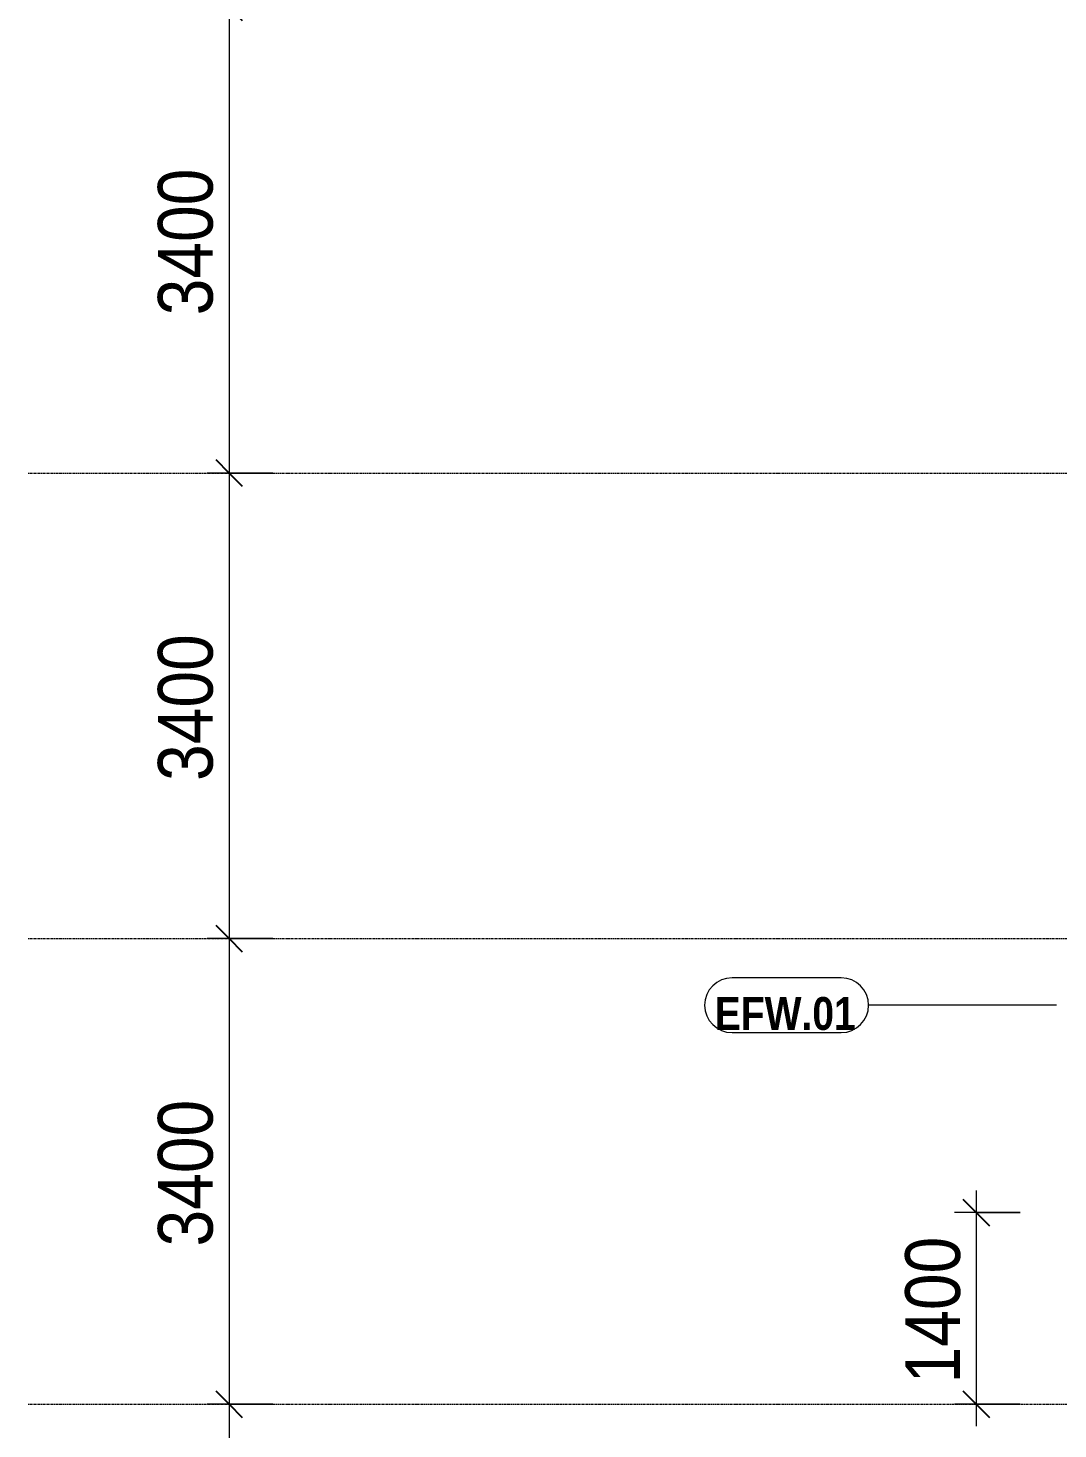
# Model space of a CAD drawing. Header units: millimetres. Extents: x 26124 to 258712, y -8723 to 35400.
# Drawn here: x 26124 to 33642, y 15619 to 25850 of the extents above; entities that cross this region are included whole.
import ezdxf

# ---------------------------------------------------------------- set-up
doc = ezdxf.new("R2010")
doc.units = ezdxf.units.MM
doc.linetypes.add('Centre', pattern=[31.75, 6.35, -4.7625, 15.875, -4.7625])
for name, color, linetype, lineweight in [('A-ANNO-DIMS', 211, 'Continuous', 9), ('A-ANNO-DIMS-160', 211, 'Continuous', 9), ('A-FLOR-LEVL-2', 51, 'Centre', 9), ('A-WALL-IDEN', 211, 'Continuous', 9)]:
    doc.layers.add(name, color=color, linetype=linetype, lineweight=lineweight)
doc.styles.add('Arial_B', font='arialbd.ttf', dxfattribs={"width": 0.85, "height": 240})
doc.styles.add('UTM Avo', font='', dxfattribs={"width": 0.9, "height": 400})
doc.styles.get('UTM Avo').set_extended_font_data('UTM Avo')
doc.dimstyles.new('1_Dim_chi_tiet_2_5', dxfattribs={"dimscale": 304.8, "dimtxt": 399.720379, "dimasz": 0.629921, "dimexe": 0.524934, "dimexo": 0.0625, "dimgap": 0.052493, "dimtad": 1, "dimdec": 0, "dimrnd": 5, "dimzin": 0, "dimdsep": 46, "dimtxsty": 'UTM Avo', "dimblk1": 'OBLIQUE', "dimblk2": 'OBLIQUE', "dimsah": 1, "dimcen": 0.09, "dimdle": 0.524934, "dimazin": 0, "dimtfac": 1, "dimtdec": 4, "dimtix": 1, "dimtmove": 0, "dimatfit": 3, "dimfxl": 1.049869, "dimfxlon": 1, "dimtvp": 1, "dimtolj": 1, "dimtzin": 0, "dimarcsym": 2})

# ---------------------------------------------------------------- blocks, each defined once
blk = doc.blocks.new('DIMBLOCK4-TKCS_MẶT CẮT 3')
at = {"layer": 'A-ANNO-DIMS-160', "lineweight": 25}
for p, q in [((27592, 26000), (27496, 26096)), ((27592, 26000), (27688, 25904)), ((27592, 22600), (27496, 22696)), ((27592, 22600), (27688, 22504))]:
    blk.add_line(p, q, dxfattribs=at)
at = {"layer": 'A-ANNO-DIMS-160'}
for p, q in [((27912, 26000), (27432, 26000)), ((27592, 26000), (27592, 22600)), ((27592, 26000), (27912, 26000)), ((27912, 22600), (27432, 22600)), ((27592, 22600), (27912, 22600))]:
    blk.add_line(p, q, dxfattribs=at)
at = {"layer": 'A-ANNO-DIMS-160', "color": 0, "insert": (27072, 23752), "char_height": 400, "width": 1314.64, "attachment_point": 1, "rotation": 90, "line_spacing_factor": 1.110334, "style": 'UTM Avo'}
blk.add_mtext('3400', dxfattribs=at)
blk = doc.blocks.new('_Oblique')
at = {"color": 0, "linetype": 'ByBlock', "lineweight": -2}
blk.add_line((-0.5, -0.5), (0.5, 0.5), dxfattribs=at)
blk = doc.blocks.new('DIMBLOCK5-TKCS_MẶT CẮT 3')
at = {"layer": 'A-ANNO-DIMS-160', "lineweight": 25}
for p, q in [((27592, 22600), (27496, 22696)), ((27592, 22600), (27688, 22504)), ((27592, 19200), (27496, 19296)), ((27592, 19200), (27688, 19104))]:
    blk.add_line(p, q, dxfattribs=at)
at = {"layer": 'A-ANNO-DIMS-160'}
for p, q in [((27912, 22600), (27432, 22600)), ((27592, 22600), (27592, 19200)), ((27592, 22600), (27912, 22600)), ((27912, 19200), (27432, 19200)), ((27592, 19200), (27912, 19200))]:
    blk.add_line(p, q, dxfattribs=at)
at = {"layer": 'A-ANNO-DIMS-160', "color": 0, "insert": (27072, 20352), "char_height": 400, "width": 1314.64, "attachment_point": 1, "rotation": 90, "line_spacing_factor": 1.110334, "style": 'UTM Avo'}
blk.add_mtext('3400', dxfattribs=at)
blk = doc.blocks.new('DIMBLOCK6-TKCS_MẶT CẮT 3')
at = {"layer": 'A-ANNO-DIMS-160', "lineweight": 25}
for p, q in [((27592, 19200), (27496, 19296)), ((27592, 19200), (27688, 19104)), ((27592, 15800), (27496, 15896)), ((27592, 15800), (27688, 15704))]:
    blk.add_line(p, q, dxfattribs=at)
at = {"layer": 'A-ANNO-DIMS-160'}
for p, q in [((27912, 19200), (27432, 19200)), ((27592, 19200), (27592, 15800)), ((27592, 19200), (27912, 19200)), ((27912, 15800), (27432, 15800)), ((27592, 15800), (27912, 15800))]:
    blk.add_line(p, q, dxfattribs=at)
at = {"layer": 'A-ANNO-DIMS-160', "color": 0, "insert": (27072, 16952), "char_height": 400, "width": 1314.64, "attachment_point": 1, "rotation": 90, "line_spacing_factor": 1.110334, "style": 'UTM Avo'}
blk.add_mtext('3400', dxfattribs=at)
blk = doc.blocks.new('DIMBLOCK7-TKCS_MẶT CẮT 3')
at = {"layer": 'A-ANNO-DIMS-160', "lineweight": 25}
for p, q in [((27592, 15800), (27496, 15896)), ((27592, 15800), (27688, 15704)), ((27592, 12400), (27496, 12496)), ((27592, 12400), (27688, 12304))]:
    blk.add_line(p, q, dxfattribs=at)
at = {"layer": 'A-ANNO-DIMS-160'}
for p, q in [((27912, 15800), (27432, 15800)), ((27592, 15800), (27592, 12400)), ((27592, 15800), (27912, 15800)), ((27912, 12400), (27432, 12400)), ((27592, 12400), (27912, 12400))]:
    blk.add_line(p, q, dxfattribs=at)
at = {"layer": 'A-ANNO-DIMS-160', "color": 0, "insert": (27072, 13552), "char_height": 400, "width": 1314.64, "attachment_point": 1, "rotation": 90, "line_spacing_factor": 1.110334, "style": 'UTM Avo'}
blk.add_mtext('3400', dxfattribs=at)
blk = doc.blocks.new('DIMBLOCK80-TKCS_MẶT CẮT 3')
at = {"layer": 'A-ANNO-DIMS-160', "lineweight": 25}
for p, q in [((33046, 17200), (32950, 17296)), ((33046, 17200), (33142, 17104)), ((33046, 15800), (32950, 15896)), ((33046, 15800), (33142, 15704))]:
    blk.add_line(p, q, dxfattribs=at)
at = {"layer": 'A-ANNO-DIMS-160'}
for p, q in [((33046, 17360), (33046, 15640)), ((33366, 17200), (32886, 17200)), ((33046, 17200), (33366, 17200)), ((33366, 15800), (32886, 15800)), ((33046, 15800), (33366, 15800))]:
    blk.add_line(p, q, dxfattribs=at)
at = {"layer": 'A-ANNO-DIMS-160', "color": 0, "insert": (32527, 15952), "char_height": 400, "width": 1314.64, "attachment_point": 1, "rotation": 90, "line_spacing_factor": 1.110334, "style": 'UTM Avo'}
blk.add_mtext('1400', dxfattribs=at)
blk = doc.blocks.new('CTL_WALL TAG NO MARK - 10-2062273-TKCS_MẶT CẮT 3')
at = {"layer": 'A-WALL-IDEN'}
for p, q in [((32060, 30270), (31263, 30270)), ((31263, 29870), (32060, 29870))]:
    blk.add_line(p, q, dxfattribs=at)
for centre, start, end in [((31263, 30070), 90, 270), ((32060, 30070), 270, 90)]:
    blk.add_arc(centre, 200, start, end, dxfattribs=at)

msp = doc.modelspace()

# ---------------------------------------------------------------- linework, layer by layer
at = {"layer": 'A-FLOR-LEVL-2'}
for p, q in [((26123.8, 22600), (134152.6, 22600)), ((26123.8, 19200), (134152.6, 19200)), ((26123.8, 15800), (134152.6, 15800))]:
    msp.add_line(p, q, dxfattribs=at)
at = {"layer": 'A-WALL-IDEN'}
msp.add_line((33631.7, 18713.8), (32260, 18713.8), dxfattribs=at)

# ---------------------------------------------------------------- block references
msp.add_blockref('CTL_WALL TAG NO MARK - 10-2062273-TKCS_MẶT CẮT 3', (0, -11356), dxfattribs=at)

# ---------------------------------------------------------------- texts
at = {"layer": 'A-WALL-IDEN', "insert": (31651.3, 18651.9), "char_height": 240, "width": 1062.16, "attachment_point": 5, "line_spacing_factor": 0.936439, "style": 'Arial_B'}
msp.add_mtext('\\pt6.7992,13.6008,20.4,27.1992,34.0008,40.8,47.5992,54.4008,61.2,67.9992,74.8008,81.6,88.3992,95.2008,102,108.7992,115.6008,122.4,129.1992,136.0008,142.8,149.5992,156.4008,163.2,169.9992,176.8008,183.6,190.3992,197.2008,204,210.7992,217.6008;EFW.01', dxfattribs=at)

# ---------------------------------------------------------------- dimensions: what is measured, and where the dimension line sits
at = {"layer": 'A-ANNO-DIMS'}
for base, p1, p2, override, picture, middle in [((27591.8, 22600), (27911.8, 26000), (27911.8, 22600), {"dimpost": '<>', "dimfxl": 3400}, 'DIMBLOCK4-TKCS_MẶT CẮT 3', (27368.8, 24300)), ((27591.8, 19200), (27911.8, 22600), (27911.8, 19200), {"dimpost": '<>', "dimfxl": 3400}, 'DIMBLOCK5-TKCS_MẶT CẮT 3', (27368.8, 20900)), ((27591.8, 15800), (27911.8, 19200), (27911.8, 15800), {"dimpost": '<>', "dimfxl": 3400}, 'DIMBLOCK6-TKCS_MẶT CẮT 3', (27368.8, 17500)), ((33046.4, 15800), (33366.4, 17200), (33366.4, 15800), {"dimpost": '<>', "dimfxl": 1400}, 'DIMBLOCK80-TKCS_MẶT CẮT 3', (32823.4, 16500)), ((27591.8, 12400), (27911.8, 15800), (27911.8, 12400), {"dimpost": '<>', "dimfxl": 3400}, 'DIMBLOCK7-TKCS_MẶT CẮT 3', (27368.8, 14100))]:
    dim = msp.add_linear_dim(base=base, p1=p1, p2=p2, angle=90, dimstyle='1_Dim_chi_tiet_2_5', override=override, dxfattribs=at)
    dim.commit()
    dim.dimension.update_dxf_attribs({"geometry": picture, "text_midpoint": middle})

doc.saveas('drawing.dxf')
